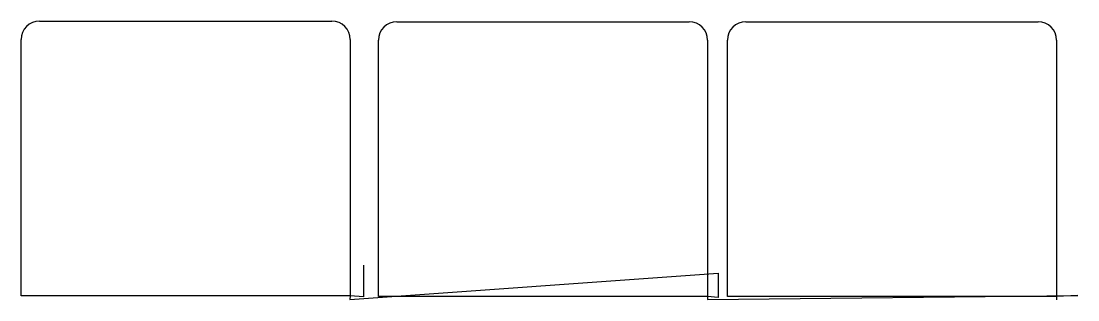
# Model space of a CAD drawing. Header units: metres. Extents: x 8 to 1208, y 4 to 321.
import ezdxf

# ---------------------------------------------------------------- set-up
doc = ezdxf.new("R2010")
doc.units = ezdxf.units.M

msp = doc.modelspace()

# ---------------------------------------------------------------- linework, layer by layer
at = {"layer": 'TOOL_0'}
for p, q in [((28.955, 320.53), (360.955, 320.53)), ((434.855, 319.846), (766.855, 319.846)), ((831.208, 319.846), (1163.208, 319.846)), ((8.055, 8.73), (8.055, 299.63)), ((381.855, 299.63), (381.855, 8.73)), ((413.955, 8.046), (413.955, 298.946)), ((787.755, 298.946), (787.755, 8.046)), ((810.308, 8.046), (810.308, 298.946)), ((1184.108, 298.946), (1184.108, 8.046)), ((397.095, 43.519), (397.095, 7.828)), ((381.221, 4.534), (799.91, 34.605)), ((799.91, 34.605), (799.91, 6.787)), ((381.855, 8.73), (8.055, 8.73)), ((381.855, 8.73), (381.221, 4.534)), ((397.095, 7.828), (381.855, 8.73)), ((787.755, 8.046), (413.955, 8.046)), ((787.493, 4.711), (1208.296, 9.081)), ((787.755, 8.046), (787.493, 4.711)), ((799.91, 6.787), (787.755, 8.046)), ((1184.108, 8.046), (810.308, 8.046)), ((1184.108, 8.046), (1184.043, 4.216)), ((1208.296, 9.081), (1184.108, 8.046))]:
    msp.add_line(p, q, dxfattribs=at)
for centre, start, end in [((28.955, 299.63), 90, 180), ((360.955, 299.63), 0, 90), ((434.855, 298.946), 90, 180), ((766.855, 298.946), 0, 90), ((831.208, 298.946), 90, 180), ((1163.208, 298.946), 0, 90)]:
    msp.add_arc(centre, 20.9, start, end, dxfattribs=at)

doc.saveas('drawing.dxf')
